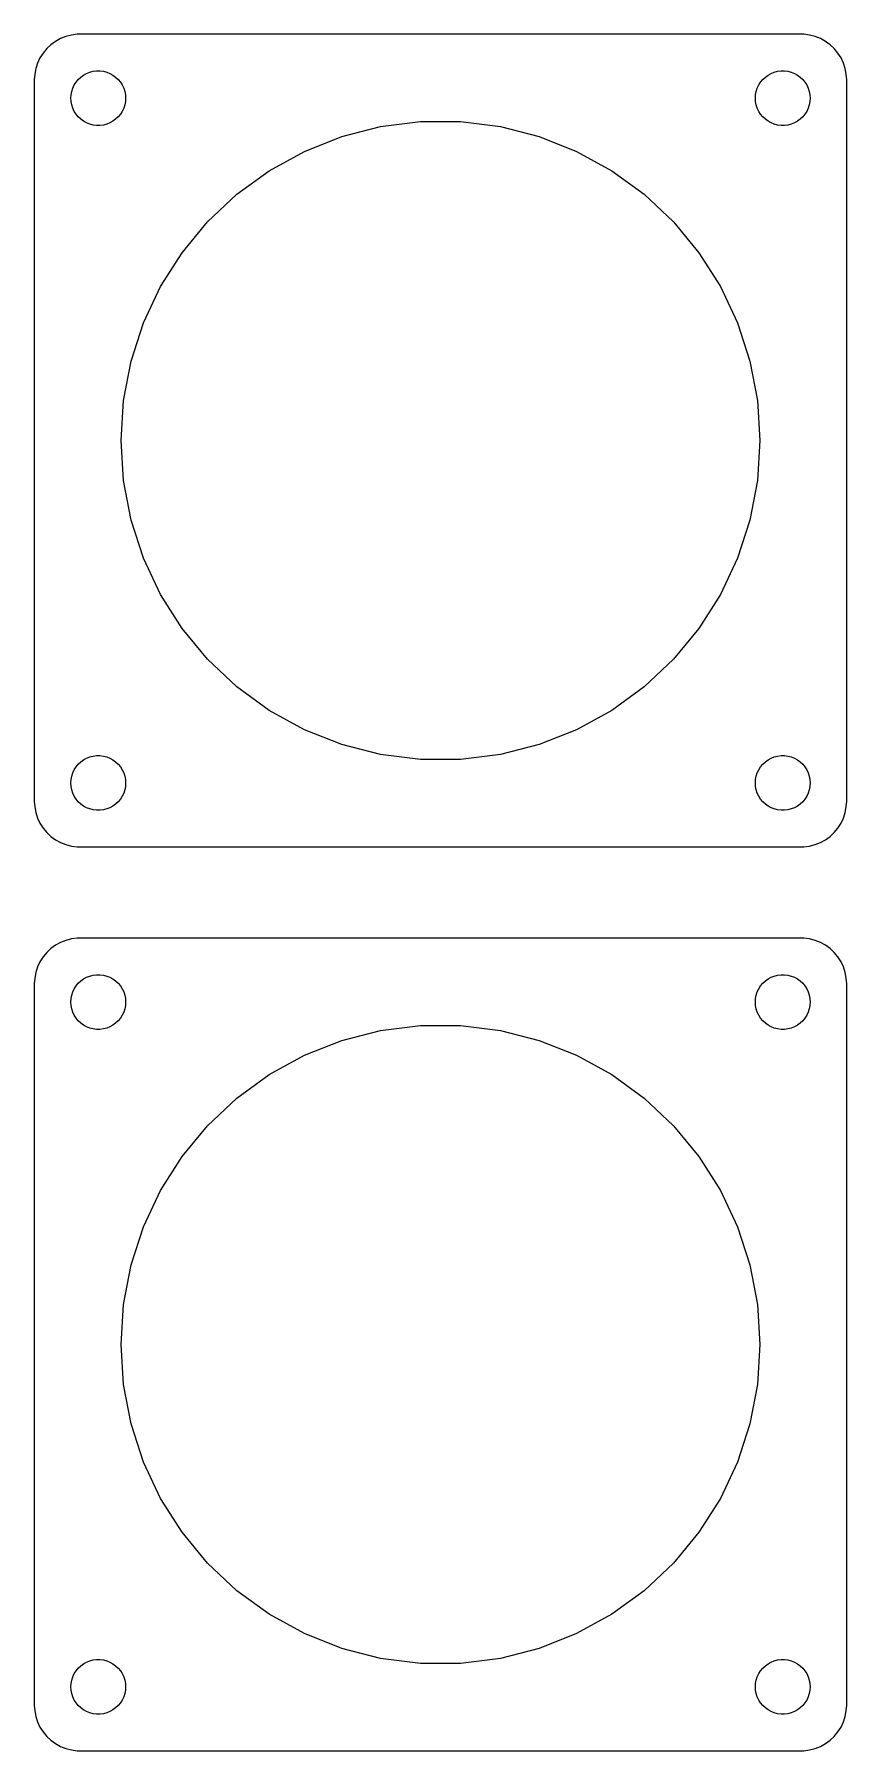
# Model space of a CAD drawing. Header units: metres. Extents: x -44 to 44, y 55 to 242.
import ezdxf

# ---------------------------------------------------------------- set-up
doc = ezdxf.new("R2010")
doc.units = ezdxf.units.M

msp = doc.modelspace()

# ---------------------------------------------------------------- linework, layer by layer
for p, q in [((-43.1448, 240.923), (-43.5451, 240.439)), ((-42.6871, 241.353), (-43.1448, 240.923)), ((-42.1791, 241.722), (-42.6871, 241.353)), ((-41.6289, 242.024), (-42.1791, 241.722)), ((-41.0451, 242.255), (-41.6289, 242.024)), ((-40.4369, 242.411), (-41.0451, 242.255)), ((-39.8139, 242.49), (-40.4369, 242.411)), ((39.8139, 242.49), (-39.8139, 242.49)), ((40.4369, 242.411), (39.8139, 242.49)), ((41.0451, 242.255), (40.4369, 242.411)), ((41.6289, 242.024), (41.0451, 242.255)), ((42.1791, 241.722), (41.6289, 242.024)), ((42.6871, 241.353), (42.1791, 241.722)), ((43.1448, 240.923), (42.6871, 241.353)), ((43.5451, 240.439), (43.1448, 240.923)), ((-44.3429, 238.743), (-44.4606, 238.127)), ((-44.1489, 239.341), (-44.3429, 238.743)), ((-43.8815, 239.909), (-44.1489, 239.341)), ((-43.5451, 240.439), (-43.8815, 239.909)), ((43.8815, 239.909), (43.5451, 240.439)), ((44.1489, 239.341), (43.8815, 239.909)), ((44.3429, 238.743), (44.1489, 239.341)), ((44.4606, 238.127), (44.3429, 238.743)), ((-44.4606, 238.127), (-44.5, 237.5)), ((-44.5, 237.5), (-44.5, 158.5)), ((-40.2893, 236.604), (-40.1289, 236.945)), ((-40.1289, 236.945), (-39.927, 237.263)), ((-39.927, 237.263), (-39.6869, 237.554)), ((-39.6869, 237.554), (-39.4123, 237.812)), ((-39.4123, 237.812), (-39.1075, 238.033)), ((-39.1075, 238.033), (-38.7773, 238.214)), ((-38.7773, 238.214), (-38.427, 238.353)), ((-38.427, 238.353), (-38.0621, 238.447)), ((-38.0621, 238.447), (-37.6884, 238.494)), ((-37.6884, 238.494), (-37.3116, 238.494)), ((-37.3116, 238.494), (-36.9379, 238.447)), ((-36.9379, 238.447), (-36.5729, 238.353)), ((-36.5729, 238.353), (-36.2227, 238.214)), ((-36.2227, 238.214), (-35.8925, 238.033)), ((-35.8925, 238.033), (-35.5877, 237.812)), ((-35.5877, 237.812), (-35.3131, 237.554)), ((-35.3131, 237.554), (-35.0729, 237.263)), ((-35.0729, 237.263), (-34.8711, 236.945)), ((-34.8711, 236.945), (-34.7107, 236.604)), ((34.7107, 236.604), (34.8711, 236.945)), ((34.8711, 236.945), (35.0729, 237.263)), ((35.0729, 237.263), (35.3131, 237.554)), ((35.3131, 237.554), (35.5877, 237.812)), ((35.5877, 237.812), (35.8925, 238.033)), ((35.8925, 238.033), (36.2227, 238.214)), ((36.2227, 238.214), (36.5729, 238.353)), ((36.5729, 238.353), (36.9379, 238.447)), ((36.9379, 238.447), (37.3116, 238.494)), ((37.3116, 238.494), (37.6884, 238.494)), ((37.6884, 238.494), (38.0621, 238.447)), ((38.0621, 238.447), (38.427, 238.353)), ((38.427, 238.353), (38.7773, 238.214)), ((38.7773, 238.214), (39.1075, 238.033)), ((39.1075, 238.033), (39.4123, 237.812)), ((39.4123, 237.812), (39.6869, 237.554)), ((39.6869, 237.554), (39.927, 237.263)), ((39.927, 237.263), (40.1289, 236.945)), ((40.1289, 236.945), (40.2893, 236.604)), ((44.5, 237.5), (44.4606, 238.127)), ((44.5, 158.5), (44.5, 237.5)), ((-40.5, 235.5), (-40.4763, 235.876)), ((-40.4763, 235.124), (-40.5, 235.5)), ((-40.4763, 235.876), (-40.4057, 236.246)), ((-40.4057, 234.754), (-40.4763, 235.124)), ((-40.4057, 236.246), (-40.2893, 236.604)), ((-34.7107, 236.604), (-34.5942, 236.246)), ((-34.5942, 236.246), (-34.5237, 235.876)), ((-34.5237, 235.124), (-34.5942, 234.754)), ((-34.5237, 235.876), (-34.5, 235.5)), ((-34.5, 235.5), (-34.5237, 235.124)), ((34.5, 235.5), (34.5237, 235.876)), ((34.5237, 235.124), (34.5, 235.5)), ((34.5237, 235.876), (34.5942, 236.246)), ((34.5942, 234.754), (34.5237, 235.124)), ((34.5942, 236.246), (34.7107, 236.604)), ((40.2893, 236.604), (40.4057, 236.246)), ((40.4057, 236.246), (40.4763, 235.876)), ((40.4763, 235.124), (40.4057, 234.754)), ((40.4763, 235.876), (40.5, 235.5)), ((40.5, 235.5), (40.4763, 235.124)), ((-40.2893, 234.396), (-40.4057, 234.754)), ((-40.1289, 234.055), (-40.2893, 234.396)), ((-39.927, 233.737), (-40.1289, 234.055)), ((-39.6869, 233.446), (-39.927, 233.737)), ((-39.4123, 233.188), (-39.6869, 233.446)), ((-39.1075, 232.967), (-39.4123, 233.188)), ((-35.5877, 233.188), (-35.8925, 232.967)), ((-35.3131, 233.446), (-35.5877, 233.188)), ((-35.0729, 233.737), (-35.3131, 233.446)), ((-34.8711, 234.055), (-35.0729, 233.737)), ((-34.7107, 234.396), (-34.8711, 234.055)), ((-34.5942, 234.754), (-34.7107, 234.396)), ((34.7107, 234.396), (34.5942, 234.754)), ((34.8711, 234.055), (34.7107, 234.396)), ((35.0729, 233.737), (34.8711, 234.055)), ((35.3131, 233.446), (35.0729, 233.737)), ((35.5877, 233.188), (35.3131, 233.446)), ((35.8925, 232.967), (35.5877, 233.188)), ((39.4123, 233.188), (39.1075, 232.967)), ((39.6869, 233.446), (39.4123, 233.188)), ((39.927, 233.737), (39.6869, 233.446)), ((40.1289, 234.055), (39.927, 233.737)), ((40.2893, 234.396), (40.1289, 234.055)), ((40.4057, 234.754), (40.2893, 234.396)), ((-38.7773, 232.786), (-39.1075, 232.967)), ((-38.427, 232.647), (-38.7773, 232.786)), ((-38.0621, 232.553), (-38.427, 232.647)), ((-37.6884, 232.506), (-38.0621, 232.553)), ((-37.3116, 232.506), (-37.6884, 232.506)), ((-36.9379, 232.553), (-37.3116, 232.506)), ((-36.5729, 232.647), (-36.9379, 232.553)), ((-36.2227, 232.786), (-36.5729, 232.647)), ((-35.8925, 232.967), (-36.2227, 232.786)), ((-14.9023, 229.669), (-10.8156, 231.287)), ((-10.8156, 231.287), (-6.5583, 232.38)), ((-6.5583, 232.38), (-2.1977, 232.931)), ((-2.1977, 232.931), (2.1977, 232.931)), ((2.1977, 232.931), (6.5583, 232.38)), ((6.5583, 232.38), (10.8156, 231.287)), ((10.8156, 231.287), (14.9023, 229.669)), ((36.2227, 232.786), (35.8925, 232.967)), ((36.5729, 232.647), (36.2227, 232.786)), ((36.9379, 232.553), (36.5729, 232.647)), ((37.3116, 232.506), (36.9379, 232.553)), ((37.6884, 232.506), (37.3116, 232.506)), ((38.0621, 232.553), (37.6884, 232.506)), ((38.427, 232.647), (38.0621, 232.553)), ((38.7773, 232.786), (38.427, 232.647)), ((39.1075, 232.967), (38.7773, 232.786)), ((-18.7539, 227.551), (-14.9023, 229.669)), ((14.9023, 229.669), (18.7539, 227.551)), ((-22.3098, 224.968), (-18.7539, 227.551)), ((18.7539, 227.551), (22.3098, 224.968)), ((-25.5139, 221.959), (-22.3098, 224.968)), ((22.3098, 224.968), (25.5139, 221.959)), ((-28.3156, 218.572), (-25.5139, 221.959)), ((25.5139, 221.959), (28.3156, 218.572)), ((-30.6707, 214.861), (-28.3156, 218.572)), ((28.3156, 218.572), (30.6707, 214.861)), ((-32.5422, 210.884), (-30.6707, 214.861)), ((30.6707, 214.861), (32.5422, 210.884)), ((-33.9004, 206.704), (-32.5422, 210.884)), ((32.5422, 210.884), (33.9004, 206.704)), ((-34.724, 202.387), (-33.9004, 206.704)), ((33.9004, 206.704), (34.724, 202.387)), ((-35, 198), (-34.724, 202.387)), ((34.724, 202.387), (35, 198)), ((-34.724, 193.613), (-35, 198)), ((35, 198), (34.724, 193.613)), ((-33.9004, 189.296), (-34.724, 193.613)), ((34.724, 193.613), (33.9004, 189.296)), ((-32.5422, 185.116), (-33.9004, 189.296)), ((33.9004, 189.296), (32.5422, 185.116)), ((-30.6707, 181.139), (-32.5422, 185.116)), ((32.5422, 185.116), (30.6707, 181.139)), ((-28.3156, 177.428), (-30.6707, 181.139)), ((30.6707, 181.139), (28.3156, 177.428)), ((-25.5139, 174.041), (-28.3156, 177.428)), ((28.3156, 177.428), (25.5139, 174.041)), ((-22.3098, 171.032), (-25.5139, 174.041)), ((25.5139, 174.041), (22.3098, 171.032)), ((-18.7539, 168.449), (-22.3098, 171.032)), ((22.3098, 171.032), (18.7539, 168.449)), ((-14.9023, 166.331), (-18.7539, 168.449)), ((18.7539, 168.449), (14.9023, 166.331)), ((-10.8156, 164.713), (-14.9023, 166.331)), ((14.9023, 166.331), (10.8156, 164.713)), ((-6.5583, 163.62), (-10.8156, 164.713)), ((-2.1977, 163.069), (-6.5583, 163.62)), ((6.5583, 163.62), (2.1977, 163.069)), ((10.8156, 164.713), (6.5583, 163.62)), ((-40.2893, 161.604), (-40.1289, 161.945)), ((-40.1289, 161.945), (-39.927, 162.263)), ((-39.927, 162.263), (-39.6869, 162.554)), ((-39.6869, 162.554), (-39.4123, 162.812)), ((-39.4123, 162.812), (-39.1075, 163.033)), ((-39.1075, 163.033), (-38.7773, 163.214)), ((-38.7773, 163.214), (-38.427, 163.353)), ((-38.427, 163.353), (-38.0621, 163.447)), ((-38.0621, 163.447), (-37.6884, 163.494)), ((-37.6884, 163.494), (-37.3116, 163.494)), ((-37.3116, 163.494), (-36.9379, 163.447)), ((-36.9379, 163.447), (-36.5729, 163.353)), ((-36.5729, 163.353), (-36.2227, 163.214)), ((-36.2227, 163.214), (-35.8925, 163.033)), ((-35.8925, 163.033), (-35.5877, 162.812)), ((-35.5877, 162.812), (-35.3131, 162.554)), ((-35.3131, 162.554), (-35.0729, 162.263)), ((-35.0729, 162.263), (-34.8711, 161.945)), ((-34.8711, 161.945), (-34.7107, 161.604)), ((2.1977, 163.069), (-2.1977, 163.069)), ((34.7107, 161.604), (34.8711, 161.945)), ((34.8711, 161.945), (35.0729, 162.263)), ((35.0729, 162.263), (35.3131, 162.554)), ((35.3131, 162.554), (35.5877, 162.812)), ((35.5877, 162.812), (35.8925, 163.033)), ((35.8925, 163.033), (36.2227, 163.214)), ((36.2227, 163.214), (36.5729, 163.353)), ((36.5729, 163.353), (36.9379, 163.447)), ((36.9379, 163.447), (37.3116, 163.494)), ((37.3116, 163.494), (37.6884, 163.494)), ((37.6884, 163.494), (38.0621, 163.447)), ((38.0621, 163.447), (38.427, 163.353)), ((38.427, 163.353), (38.7773, 163.214)), ((38.7773, 163.214), (39.1075, 163.033)), ((39.1075, 163.033), (39.4123, 162.812)), ((39.4123, 162.812), (39.6869, 162.554)), ((39.6869, 162.554), (39.927, 162.263)), ((39.927, 162.263), (40.1289, 161.945)), ((40.1289, 161.945), (40.2893, 161.604)), ((-40.5, 160.5), (-40.4763, 160.876)), ((-40.4763, 160.124), (-40.5, 160.5)), ((-40.4763, 160.876), (-40.4057, 161.246)), ((-40.4057, 159.754), (-40.4763, 160.124)), ((-40.4057, 161.246), (-40.2893, 161.604)), ((-34.7107, 161.604), (-34.5942, 161.246)), ((-34.5942, 161.246), (-34.5237, 160.876)), ((-34.5237, 160.124), (-34.5942, 159.754)), ((-34.5237, 160.876), (-34.5, 160.5)), ((-34.5, 160.5), (-34.5237, 160.124)), ((34.5, 160.5), (34.5237, 160.876)), ((34.5237, 160.124), (34.5, 160.5)), ((34.5237, 160.876), (34.5942, 161.246)), ((34.5942, 159.754), (34.5237, 160.124)), ((34.5942, 161.246), (34.7107, 161.604)), ((40.2893, 161.604), (40.4057, 161.246)), ((40.4057, 161.246), (40.4763, 160.876)), ((40.4763, 160.124), (40.4057, 159.754)), ((40.4763, 160.876), (40.5, 160.5)), ((40.5, 160.5), (40.4763, 160.124)), ((-44.5, 158.5), (-44.4606, 157.873)), ((-40.2893, 159.396), (-40.4057, 159.754)), ((-40.1289, 159.055), (-40.2893, 159.396)), ((-39.927, 158.737), (-40.1289, 159.055)), ((-39.6869, 158.446), (-39.927, 158.737)), ((-39.4123, 158.188), (-39.6869, 158.446)), ((-39.1075, 157.967), (-39.4123, 158.188)), ((-38.7773, 157.786), (-39.1075, 157.967)), ((-35.8925, 157.967), (-36.2227, 157.786)), ((-35.5877, 158.188), (-35.8925, 157.967)), ((-35.3131, 158.446), (-35.5877, 158.188)), ((-35.0729, 158.737), (-35.3131, 158.446)), ((-34.8711, 159.055), (-35.0729, 158.737)), ((-34.7107, 159.396), (-34.8711, 159.055)), ((-34.5942, 159.754), (-34.7107, 159.396)), ((34.7107, 159.396), (34.5942, 159.754)), ((34.8711, 159.055), (34.7107, 159.396)), ((35.0729, 158.737), (34.8711, 159.055)), ((35.3131, 158.446), (35.0729, 158.737)), ((35.5877, 158.188), (35.3131, 158.446)), ((35.8925, 157.967), (35.5877, 158.188)), ((36.2227, 157.786), (35.8925, 157.967)), ((39.1075, 157.967), (38.7773, 157.786)), ((39.4123, 158.188), (39.1075, 157.967)), ((39.6869, 158.446), (39.4123, 158.188)), ((39.927, 158.737), (39.6869, 158.446)), ((40.1289, 159.055), (39.927, 158.737)), ((40.2893, 159.396), (40.1289, 159.055)), ((40.4057, 159.754), (40.2893, 159.396)), ((44.4606, 157.873), (44.5, 158.5)), ((-44.4606, 157.873), (-44.3429, 157.257)), ((-44.3429, 157.257), (-44.1489, 156.659)), ((-44.1489, 156.659), (-43.8815, 156.091)), ((-43.8815, 156.091), (-43.5451, 155.561)), ((-38.427, 157.647), (-38.7773, 157.786)), ((-38.0621, 157.553), (-38.427, 157.647)), ((-37.6884, 157.506), (-38.0621, 157.553)), ((-37.3116, 157.506), (-37.6884, 157.506)), ((-36.9379, 157.553), (-37.3116, 157.506)), ((-36.5729, 157.647), (-36.9379, 157.553)), ((-36.2227, 157.786), (-36.5729, 157.647)), ((36.5729, 157.647), (36.2227, 157.786)), ((36.9379, 157.553), (36.5729, 157.647)), ((37.3116, 157.506), (36.9379, 157.553)), ((37.6884, 157.506), (37.3116, 157.506)), ((38.0621, 157.553), (37.6884, 157.506)), ((38.427, 157.647), (38.0621, 157.553)), ((38.7773, 157.786), (38.427, 157.647)), ((43.5451, 155.561), (43.8815, 156.091)), ((43.8815, 156.091), (44.1489, 156.659)), ((44.1489, 156.659), (44.3429, 157.257)), ((44.3429, 157.257), (44.4606, 157.873)), ((-43.5451, 155.561), (-43.1448, 155.077)), ((-43.1448, 155.077), (-42.6871, 154.647)), ((-42.6871, 154.647), (-42.1791, 154.278)), ((-42.1791, 154.278), (-41.6289, 153.976)), ((41.6289, 153.976), (42.1791, 154.278)), ((42.1791, 154.278), (42.6871, 154.647)), ((42.6871, 154.647), (43.1448, 155.077)), ((43.1448, 155.077), (43.5451, 155.561)), ((-41.6289, 153.976), (-41.0451, 153.745)), ((-41.0451, 153.745), (-40.4369, 153.589)), ((-40.4369, 153.589), (-39.8139, 153.51)), ((-39.8139, 153.51), (39.8139, 153.51)), ((39.8139, 153.51), (40.4369, 153.589)), ((40.4369, 153.589), (41.0451, 153.745)), ((41.0451, 153.745), (41.6289, 153.976)), ((-41.6289, 143.024), (-42.1791, 142.722)), ((-41.0451, 143.255), (-41.6289, 143.024)), ((-40.4369, 143.411), (-41.0451, 143.255)), ((-39.8139, 143.49), (-40.4369, 143.411)), ((39.8139, 143.49), (-39.8139, 143.49)), ((40.4369, 143.411), (39.8139, 143.49)), ((41.0451, 143.255), (40.4369, 143.411)), ((41.6289, 143.024), (41.0451, 143.255)), ((42.1791, 142.722), (41.6289, 143.024)), ((-43.5451, 141.439), (-43.8815, 140.909)), ((-43.1448, 141.923), (-43.5451, 141.439)), ((-42.6871, 142.353), (-43.1448, 141.923)), ((-42.1791, 142.722), (-42.6871, 142.353)), ((42.6871, 142.353), (42.1791, 142.722)), ((43.1448, 141.923), (42.6871, 142.353)), ((43.5451, 141.439), (43.1448, 141.923)), ((43.8815, 140.909), (43.5451, 141.439)), ((-44.4606, 139.127), (-44.5, 138.5)), ((-44.3429, 139.743), (-44.4606, 139.127)), ((-44.1489, 140.341), (-44.3429, 139.743)), ((-43.8815, 140.909), (-44.1489, 140.341)), ((-39.1075, 139.033), (-38.7773, 139.214)), ((-38.7773, 139.214), (-38.427, 139.353)), ((-38.427, 139.353), (-38.0621, 139.447)), ((-38.0621, 139.447), (-37.6884, 139.494)), ((-37.6884, 139.494), (-37.3116, 139.494)), ((-37.3116, 139.494), (-36.9379, 139.447)), ((-36.9379, 139.447), (-36.5729, 139.353)), ((-36.5729, 139.353), (-36.2227, 139.214)), ((-36.2227, 139.214), (-35.8925, 139.033)), ((35.8925, 139.033), (36.2227, 139.214)), ((36.2227, 139.214), (36.5729, 139.353)), ((36.5729, 139.353), (36.9379, 139.447)), ((36.9379, 139.447), (37.3116, 139.494)), ((37.3116, 139.494), (37.6884, 139.494)), ((37.6884, 139.494), (38.0621, 139.447)), ((38.0621, 139.447), (38.427, 139.353)), ((38.427, 139.353), (38.7773, 139.214)), ((38.7773, 139.214), (39.1075, 139.033)), ((44.1489, 140.341), (43.8815, 140.909)), ((44.3429, 139.743), (44.1489, 140.341)), ((44.4606, 139.127), (44.3429, 139.743)), ((44.5, 138.5), (44.4606, 139.127)), ((-44.5, 138.5), (-44.5, 59.5)), ((-40.4763, 136.876), (-40.4057, 137.246)), ((-40.4057, 137.246), (-40.2893, 137.604)), ((-40.2893, 137.604), (-40.1289, 137.945)), ((-40.1289, 137.945), (-39.927, 138.263)), ((-39.927, 138.263), (-39.6869, 138.554)), ((-39.6869, 138.554), (-39.4123, 138.812)), ((-39.4123, 138.812), (-39.1075, 139.033)), ((-35.8925, 139.033), (-35.5877, 138.812)), ((-35.5877, 138.812), (-35.3131, 138.554)), ((-35.3131, 138.554), (-35.0729, 138.263)), ((-35.0729, 138.263), (-34.8711, 137.945)), ((-34.8711, 137.945), (-34.7107, 137.604)), ((-34.7107, 137.604), (-34.5942, 137.246)), ((-34.5942, 137.246), (-34.5237, 136.876)), ((34.5237, 136.876), (34.5942, 137.246)), ((34.5942, 137.246), (34.7107, 137.604)), ((34.7107, 137.604), (34.8711, 137.945)), ((34.8711, 137.945), (35.0729, 138.263)), ((35.0729, 138.263), (35.3131, 138.554)), ((35.3131, 138.554), (35.5877, 138.812)), ((35.5877, 138.812), (35.8925, 139.033)), ((39.1075, 139.033), (39.4123, 138.812)), ((39.4123, 138.812), (39.6869, 138.554)), ((39.6869, 138.554), (39.927, 138.263)), ((39.927, 138.263), (40.1289, 137.945)), ((40.1289, 137.945), (40.2893, 137.604)), ((40.2893, 137.604), (40.4057, 137.246)), ((40.4057, 137.246), (40.4763, 136.876)), ((44.5, 59.5), (44.5, 138.5)), ((-40.5, 136.5), (-40.4763, 136.876)), ((-40.4763, 136.124), (-40.5, 136.5)), ((-40.4057, 135.754), (-40.4763, 136.124)), ((-40.2893, 135.396), (-40.4057, 135.754)), ((-40.1289, 135.055), (-40.2893, 135.396)), ((-34.7107, 135.396), (-34.8711, 135.055)), ((-34.5942, 135.754), (-34.7107, 135.396)), ((-34.5237, 136.124), (-34.5942, 135.754)), ((-34.5237, 136.876), (-34.5, 136.5)), ((-34.5, 136.5), (-34.5237, 136.124)), ((34.5, 136.5), (34.5237, 136.876)), ((34.5237, 136.124), (34.5, 136.5)), ((34.5942, 135.754), (34.5237, 136.124)), ((34.7107, 135.396), (34.5942, 135.754)), ((34.8711, 135.055), (34.7107, 135.396)), ((40.2893, 135.396), (40.1289, 135.055)), ((40.4057, 135.754), (40.2893, 135.396)), ((40.4763, 136.124), (40.4057, 135.754)), ((40.4763, 136.876), (40.5, 136.5)), ((40.5, 136.5), (40.4763, 136.124)), ((-39.927, 134.737), (-40.1289, 135.055)), ((-39.6869, 134.446), (-39.927, 134.737)), ((-39.4123, 134.188), (-39.6869, 134.446)), ((-39.1075, 133.967), (-39.4123, 134.188)), ((-38.7773, 133.786), (-39.1075, 133.967)), ((-38.427, 133.647), (-38.7773, 133.786)), ((-38.0621, 133.553), (-38.427, 133.647)), ((-37.6884, 133.506), (-38.0621, 133.553)), ((-37.3116, 133.506), (-37.6884, 133.506)), ((-36.9379, 133.553), (-37.3116, 133.506)), ((-36.5729, 133.647), (-36.9379, 133.553)), ((-36.2227, 133.786), (-36.5729, 133.647)), ((-35.8925, 133.967), (-36.2227, 133.786)), ((-35.5877, 134.188), (-35.8925, 133.967)), ((-35.3131, 134.446), (-35.5877, 134.188)), ((-35.0729, 134.737), (-35.3131, 134.446)), ((-34.8711, 135.055), (-35.0729, 134.737)), ((-6.5583, 133.38), (-2.1977, 133.931)), ((-2.1977, 133.931), (2.1977, 133.931)), ((2.1977, 133.931), (6.5583, 133.38)), ((35.0729, 134.737), (34.8711, 135.055)), ((35.3131, 134.446), (35.0729, 134.737)), ((35.5877, 134.188), (35.3131, 134.446)), ((35.8925, 133.967), (35.5877, 134.188)), ((36.2227, 133.786), (35.8925, 133.967)), ((36.5729, 133.647), (36.2227, 133.786)), ((36.9379, 133.553), (36.5729, 133.647)), ((37.3116, 133.506), (36.9379, 133.553)), ((37.6884, 133.506), (37.3116, 133.506)), ((38.0621, 133.553), (37.6884, 133.506)), ((38.427, 133.647), (38.0621, 133.553)), ((38.7773, 133.786), (38.427, 133.647)), ((39.1075, 133.967), (38.7773, 133.786)), ((39.4123, 134.188), (39.1075, 133.967)), ((39.6869, 134.446), (39.4123, 134.188)), ((39.927, 134.737), (39.6869, 134.446)), ((40.1289, 135.055), (39.927, 134.737)), ((-14.9023, 130.669), (-10.8156, 132.287)), ((-10.8156, 132.287), (-6.5583, 133.38)), ((6.5583, 133.38), (10.8156, 132.287)), ((10.8156, 132.287), (14.9023, 130.669)), ((-18.7539, 128.551), (-14.9023, 130.669)), ((14.9023, 130.669), (18.7539, 128.551)), ((-22.3098, 125.968), (-18.7539, 128.551)), ((18.7539, 128.551), (22.3098, 125.968)), ((-25.5139, 122.959), (-22.3098, 125.968)), ((22.3098, 125.968), (25.5139, 122.959)), ((-28.3156, 119.572), (-25.5139, 122.959)), ((25.5139, 122.959), (28.3156, 119.572)), ((-30.6707, 115.861), (-28.3156, 119.572)), ((28.3156, 119.572), (30.6707, 115.861)), ((-32.5422, 111.884), (-30.6707, 115.861)), ((30.6707, 115.861), (32.5422, 111.884)), ((-33.9004, 107.704), (-32.5422, 111.884)), ((32.5422, 111.884), (33.9004, 107.704)), ((-34.724, 103.387), (-33.9004, 107.704)), ((33.9004, 107.704), (34.724, 103.387)), ((-35, 99), (-34.724, 103.387)), ((34.724, 103.387), (35, 99)), ((-34.724, 94.6133), (-35, 99)), ((35, 99), (34.724, 94.6133)), ((-33.9004, 90.2959), (-34.724, 94.6133)), ((34.724, 94.6133), (33.9004, 90.2959)), ((-32.5422, 86.1156), (-33.9004, 90.2959)), ((33.9004, 90.2959), (32.5422, 86.1156)), ((-30.6707, 82.1386), (-32.5422, 86.1156)), ((32.5422, 86.1156), (30.6707, 82.1386)), ((-28.3156, 78.4275), (-30.6707, 82.1386)), ((30.6707, 82.1386), (28.3156, 78.4275)), ((-25.5139, 75.0409), (-28.3156, 78.4275)), ((28.3156, 78.4275), (25.5139, 75.0409)), ((-22.3098, 72.032), (-25.5139, 75.0409)), ((25.5139, 75.0409), (22.3098, 72.032)), ((-18.7539, 69.4485), (-22.3098, 72.032)), ((22.3098, 72.032), (18.7539, 69.4485)), ((-14.9023, 67.3311), (-18.7539, 69.4485)), ((18.7539, 69.4485), (14.9023, 67.3311)), ((-10.8156, 65.713), (-14.9023, 67.3311)), ((14.9023, 67.3311), (10.8156, 65.713)), ((-39.4123, 63.8115), (-39.1075, 64.033)), ((-39.1075, 64.033), (-38.7773, 64.2145)), ((-38.7773, 64.2145), (-38.427, 64.3532)), ((-38.427, 64.3532), (-38.0621, 64.4469)), ((-38.0621, 64.4469), (-37.6884, 64.4941)), ((-37.6884, 64.4941), (-37.3116, 64.4941)), ((-37.3116, 64.4941), (-36.9379, 64.4469)), ((-36.9379, 64.4469), (-36.5729, 64.3532)), ((-36.5729, 64.3532), (-36.2227, 64.2145)), ((-36.2227, 64.2145), (-35.8925, 64.033)), ((-35.8925, 64.033), (-35.5877, 63.8115)), ((-6.5583, 64.6199), (-10.8156, 65.713)), ((-2.1977, 64.0691), (-6.5583, 64.6199)), ((2.1977, 64.0691), (-2.1977, 64.0691)), ((6.5583, 64.6199), (2.1977, 64.0691)), ((10.8156, 65.713), (6.5583, 64.6199)), ((35.5877, 63.8115), (35.8925, 64.033)), ((35.8925, 64.033), (36.2227, 64.2145)), ((36.2227, 64.2145), (36.5729, 64.3532)), ((36.5729, 64.3532), (36.9379, 64.4469)), ((36.9379, 64.4469), (37.3116, 64.4941)), ((37.3116, 64.4941), (37.6884, 64.4941)), ((37.6884, 64.4941), (38.0621, 64.4469)), ((38.0621, 64.4469), (38.427, 64.3532)), ((38.427, 64.3532), (38.7773, 64.2145)), ((38.7773, 64.2145), (39.1075, 64.033)), ((39.1075, 64.033), (39.4123, 63.8115)), ((-40.4763, 61.876), (-40.4057, 62.2461)), ((-40.4057, 62.2461), (-40.2893, 62.6044)), ((-40.2893, 62.6044), (-40.1289, 62.9453)), ((-40.1289, 62.9453), (-39.927, 63.2634)), ((-39.927, 63.2634), (-39.6869, 63.5536)), ((-39.6869, 63.5536), (-39.4123, 63.8115)), ((-35.5877, 63.8115), (-35.3131, 63.5536)), ((-35.3131, 63.5536), (-35.0729, 63.2634)), ((-35.0729, 63.2634), (-34.8711, 62.9453)), ((-34.8711, 62.9453), (-34.7107, 62.6044)), ((-34.7107, 62.6044), (-34.5942, 62.2461)), ((-34.5942, 62.2461), (-34.5237, 61.876)), ((34.5237, 61.876), (34.5942, 62.2461)), ((34.5942, 62.2461), (34.7107, 62.6044)), ((34.7107, 62.6044), (34.8711, 62.9453)), ((34.8711, 62.9453), (35.0729, 63.2634)), ((35.0729, 63.2634), (35.3131, 63.5536)), ((35.3131, 63.5536), (35.5877, 63.8115)), ((39.4123, 63.8115), (39.6869, 63.5536)), ((39.6869, 63.5536), (39.927, 63.2634)), ((39.927, 63.2634), (40.1289, 62.9453)), ((40.1289, 62.9453), (40.2893, 62.6044)), ((40.2893, 62.6044), (40.4057, 62.2461)), ((40.4057, 62.2461), (40.4763, 61.876)), ((-40.5, 61.5), (-40.4763, 61.876)), ((-40.4763, 61.124), (-40.5, 61.5)), ((-40.4057, 60.7539), (-40.4763, 61.124)), ((-40.2893, 60.3956), (-40.4057, 60.7539)), ((-40.1289, 60.0547), (-40.2893, 60.3956)), ((-34.7107, 60.3956), (-34.8711, 60.0547)), ((-34.5942, 60.7539), (-34.7107, 60.3956)), ((-34.5237, 61.124), (-34.5942, 60.7539)), ((-34.5237, 61.876), (-34.5, 61.5)), ((-34.5, 61.5), (-34.5237, 61.124)), ((34.5, 61.5), (34.5237, 61.876)), ((34.5237, 61.124), (34.5, 61.5)), ((34.5942, 60.7539), (34.5237, 61.124)), ((34.7107, 60.3956), (34.5942, 60.7539)), ((34.8711, 60.0547), (34.7107, 60.3956)), ((40.2893, 60.3956), (40.1289, 60.0547)), ((40.4057, 60.7539), (40.2893, 60.3956)), ((40.4763, 61.124), (40.4057, 60.7539)), ((40.4763, 61.876), (40.5, 61.5)), ((40.5, 61.5), (40.4763, 61.124)), ((-44.5, 59.5), (-44.4606, 58.8733)), ((-44.4606, 58.8733), (-44.3429, 58.2566)), ((-39.927, 59.7366), (-40.1289, 60.0547)), ((-39.6869, 59.4464), (-39.927, 59.7366)), ((-39.4123, 59.1885), (-39.6869, 59.4464)), ((-39.1075, 58.967), (-39.4123, 59.1885)), ((-38.7773, 58.7855), (-39.1075, 58.967)), ((-38.427, 58.6468), (-38.7773, 58.7855)), ((-38.0621, 58.5531), (-38.427, 58.6468)), ((-37.6884, 58.5059), (-38.0621, 58.5531)), ((-37.3116, 58.5059), (-37.6884, 58.5059)), ((-36.9379, 58.5531), (-37.3116, 58.5059)), ((-36.5729, 58.6468), (-36.9379, 58.5531)), ((-36.2227, 58.7855), (-36.5729, 58.6468)), ((-35.8925, 58.967), (-36.2227, 58.7855)), ((-35.5877, 59.1885), (-35.8925, 58.967)), ((-35.3131, 59.4464), (-35.5877, 59.1885)), ((-35.0729, 59.7366), (-35.3131, 59.4464)), ((-34.8711, 60.0547), (-35.0729, 59.7366)), ((35.0729, 59.7366), (34.8711, 60.0547)), ((35.3131, 59.4464), (35.0729, 59.7366)), ((35.5877, 59.1885), (35.3131, 59.4464)), ((35.8925, 58.967), (35.5877, 59.1885)), ((36.2227, 58.7855), (35.8925, 58.967)), ((36.5729, 58.6468), (36.2227, 58.7855)), ((36.9379, 58.5531), (36.5729, 58.6468)), ((37.3116, 58.5059), (36.9379, 58.5531)), ((37.6884, 58.5059), (37.3116, 58.5059)), ((38.0621, 58.5531), (37.6884, 58.5059)), ((38.427, 58.6468), (38.0621, 58.5531)), ((38.7773, 58.7855), (38.427, 58.6468)), ((39.1075, 58.967), (38.7773, 58.7855)), ((39.4123, 59.1885), (39.1075, 58.967)), ((39.6869, 59.4464), (39.4123, 59.1885)), ((39.927, 59.7366), (39.6869, 59.4464)), ((40.1289, 60.0547), (39.927, 59.7366)), ((44.3429, 58.2566), (44.4606, 58.8733)), ((44.4606, 58.8733), (44.5, 59.5)), ((-44.3429, 58.2566), (-44.1489, 57.6594)), ((-44.1489, 57.6594), (-43.8815, 57.0912)), ((-43.8815, 57.0912), (-43.5451, 56.5611)), ((-43.5451, 56.5611), (-43.1448, 56.0773)), ((43.1448, 56.0773), (43.5451, 56.5611)), ((43.5451, 56.5611), (43.8815, 57.0912)), ((43.8815, 57.0912), (44.1489, 57.6594)), ((44.1489, 57.6594), (44.3429, 58.2566)), ((-43.1448, 56.0773), (-42.6871, 55.6474)), ((-42.6871, 55.6474), (-42.1791, 55.2784)), ((-42.1791, 55.2784), (-41.6289, 54.9759)), ((-41.6289, 54.9759), (-41.0451, 54.7447)), ((-41.0451, 54.7447), (-40.4369, 54.5886)), ((-40.4369, 54.5886), (-39.8139, 54.5099)), ((39.8139, 54.5099), (40.4369, 54.5886)), ((40.4369, 54.5886), (41.0451, 54.7447)), ((41.0451, 54.7447), (41.6289, 54.9759)), ((41.6289, 54.9759), (42.1791, 55.2784)), ((42.1791, 55.2784), (42.6871, 55.6474)), ((42.6871, 55.6474), (43.1448, 56.0773)), ((-39.8139, 54.5099), (39.8139, 54.5099))]:
    msp.add_line(p, q)

doc.saveas('drawing.dxf')
